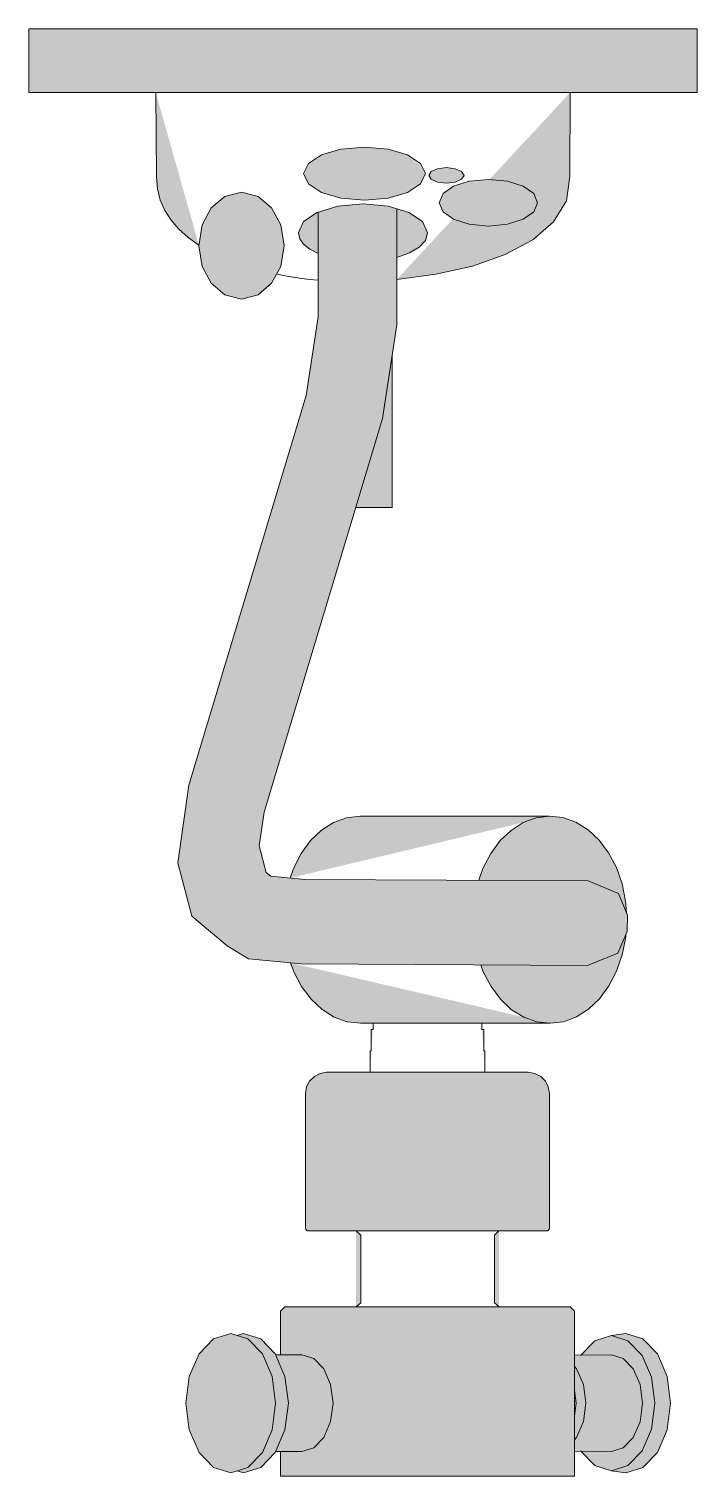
# Model space of a CAD drawing. Header units: millimetres. Extents: x 43 to 98, y 353 to 474.
import ezdxf

# ---------------------------------------------------------------- set-up
doc = ezdxf.new("R2010")
doc.units = ezdxf.units.MM
doc.header["$MEASUREMENT"] = 0
doc.layers.add('Layer 1', color=7, linetype='Continuous', lineweight=0)

msp = doc.modelspace()

# ---------------------------------------------------------------- hatches: boundary and pattern name
at = {"layer": 'Layer 1', "true_color": 0x000000, "transparency": 33554687}
h = msp.add_hatch(color=18, dxfattribs=at)
h.dxf.hatch_style = 2
h.paths.add_polyline_path([(98.41, 468.24), (42.67, 468.24), (42.67, 473.54), (98.41, 473.54), (98.41, 468.24)])
h = msp.add_hatch(color=18, dxfattribs=at)
h.dxf.hatch_style = 2
h.paths.add_polyline_path([(53.25, 468.24), (53.32, 461.21), (53.4, 460.2), (53.63, 459.26), (54.01, 458.38), (54.54, 457.57), (55.19, 456.82), (55.96, 456.13), (56.85, 455.5)])
h = msp.add_hatch(color=18, dxfattribs=at)
h.dxf.hatch_style = 2
h.paths.add_polyline_path([(87.83, 468.24), (87.8, 461.21), (87.51, 459.2), (86.44, 457.45), (84.7, 455.95), (82.41, 454.72), (79.68, 453.75), (76.62, 453.06), (73.36, 452.63)])
h = msp.add_hatch(color=18, dxfattribs=at)
h.dxf.hatch_style = 2
h.paths.add_polyline_path([(75.74, 461.46), (75.34, 460.6), (74.25, 459.9), (72.64, 459.42), (70.67, 459.25), (68.69, 459.42), (67.08, 459.9), (65.99, 460.6), (65.59, 461.46), (65.99, 462.32), (67.08, 463.02), (68.69, 463.5), (70.67, 463.67), (72.64, 463.5), (74.25, 463.02), (75.34, 462.32), (75.74, 461.46)])
h = msp.add_hatch(color=18, dxfattribs=at)
h.dxf.hatch_style = 2
h.paths.add_polyline_path([(78.97, 461.31), (78.77, 461.64), (78.24, 461.87), (77.5, 461.96), (76.76, 461.87), (76.23, 461.64), (76.03, 461.31), (76.23, 460.99), (76.76, 460.75), (77.5, 460.67), (78.24, 460.75), (78.77, 460.99), (78.97, 461.31)])
h = msp.add_hatch(color=18, dxfattribs=at)
h.dxf.hatch_style = 2
h.paths.add_polyline_path([(85.11, 459.03), (84.79, 458.27), (83.91, 457.65), (82.6, 457.24), (81.01, 457.08), (79.41, 457.24), (78.1, 457.65), (77.22, 458.27), (76.9, 459.03), (77.22, 459.79), (78.1, 460.41), (79.41, 460.83), (81.01, 460.98), (82.6, 460.83), (83.91, 460.41), (84.79, 459.79), (85.11, 459.03)])
h = msp.add_hatch(color=18, dxfattribs=at)
h.dxf.hatch_style = 2
h.paths.add_polyline_path([(63.97, 455.45), (63.69, 453.72), (62.92, 452.31), (61.79, 451.35), (60.4, 451), (59.02, 451.35), (57.88, 452.31), (57.12, 453.72), (56.84, 455.45), (57.12, 457.19), (57.88, 458.6), (59.02, 459.56), (60.4, 459.91), (61.79, 459.56), (62.92, 458.6), (63.69, 457.19), (63.97, 455.45)])
h = msp.add_hatch(color=18, dxfattribs=at)
h.dxf.hatch_style = 2
h.paths.add_polyline_path([(73.36, 454.47), (74.41, 454.85), (75.22, 455.33), (75.74, 455.89), (75.93, 456.52), (75.51, 457.46), (74.35, 458.23), (72.64, 458.75), (70.54, 458.94), (68.44, 458.75), (66.73, 458.23), (65.57, 457.46), (65.15, 456.52), (65.26, 456.02), (65.59, 455.57), (66.11, 455.16), (66.79, 454.8)])
h = msp.add_hatch(color=18, dxfattribs=at)
h.dxf.hatch_style = 2
h.paths.add_polyline_path([(73.36, 458.56), (73.36, 448.85), (72.17, 441.03), (62.3, 408.19), (61.88, 405.37), (62.47, 403.14), (62.84, 402.83), (65.69, 402.56), (89.31, 402.45), (91.84, 401.39), (92.6, 399.57), (92.59, 398.22), (91.8, 396.41), (89.26, 395.39), (65.42, 395.51), (61, 395.93), (59.21, 397.01), (56.25, 399.5), (55.08, 403.95), (56.02, 410.44), (65.8, 442.94), (66.79, 449.52), (66.79, 458.24)])
h = msp.add_hatch(color=18, dxfattribs=at)
h.dxf.hatch_style = 2
h.paths.add_polyline_path([(63.38, 453.06), (64.05, 452.94), (64.72, 452.82), (65.4, 452.72), (66.09, 452.64), (66.79, 452.57)])
h = msp.add_hatch(color=18, dxfattribs=at)
h.dxf.hatch_style = 2
h.paths.add_polyline_path([(69.94, 433.59), (72.98, 433.59), (72.98, 446.37)])
h = msp.add_hatch(color=18, dxfattribs=at)
h.dxf.hatch_style = 2
h.paths.add_polyline_path([(86.1, 407.84), (70.29, 407.84), (69.17, 407.71), (68.09, 407.31), (67.08, 406.67), (66.17, 405.8), (65.38, 404.73), (64.74, 403.49), (64.46, 402.68)])
h = msp.add_hatch(color=18, dxfattribs=at)
h.dxf.hatch_style = 2
h.paths.add_polyline_path([(92.51, 399.77), (92.45, 400.74), (92.15, 402.19), (91.68, 403.55), (91.03, 404.79), (90.23, 405.85), (89.31, 406.7), (88.3, 407.34), (87.21, 407.72), (86.1, 407.84), (84.98, 407.7), (83.9, 407.31), (82.89, 406.66), (81.97, 405.8), (81.19, 404.73), (80.55, 403.49), (80.2, 402.49)])
h = msp.add_hatch(color=18, dxfattribs=at)
h.dxf.hatch_style = 2
h.paths.add_polyline_path([(80.37, 395.43), (80.57, 394.85), (81.22, 393.62), (82.01, 392.56), (82.93, 391.69), (83.95, 391.07), (85.03, 390.68), (86.15, 390.56), (87.27, 390.69), (88.35, 391.09), (89.36, 391.74), (90.28, 392.6), (91.06, 393.68), (91.7, 394.91), (92.17, 396.28), (92.46, 397.74), (92.47, 397.95)])
h = msp.add_hatch(color=18, dxfattribs=at)
h.dxf.hatch_style = 2
h.paths.add_polyline_path([(86.15, 390.56), (70.34, 390.56), (69.23, 390.68), (68.14, 391.07), (67.13, 391.7), (66.21, 392.56), (65.41, 393.62), (64.77, 394.85), (64.5, 395.6)])
h = msp.add_hatch(color=18, dxfattribs=at)
h.dxf.hatch_style = 2
h.paths.add_polyline_path([(71.39, 390.56), (71.39, 390.03), (71.22, 390.03), (71.23, 388.27), (71.13, 388.27), (71.13, 386.47)])
h = msp.add_hatch(color=18, dxfattribs=at)
h.dxf.hatch_style = 2
h.paths.add_polyline_path([(80.71, 386.47), (80.71, 388.27), (80.62, 388.27), (80.62, 390.03), (80.45, 390.03), (80.45, 390.56)])
h = msp.add_hatch(color=18, dxfattribs=at)
h.dxf.hatch_style = 2
h.paths.add_polyline_path([(67.51, 386.47), (66.97, 386.38), (66.48, 386.13), (66.09, 385.74), (65.84, 385.25), (65.75, 384.7), (65.73, 373.41), (65.89, 373.25), (85.95, 373.25), (86.11, 373.41), (86.09, 384.7), (86, 385.25), (85.75, 385.74), (85.37, 386.13), (84.88, 386.38), (84.33, 386.47), (67.51, 386.47)])
h = msp.add_hatch(color=18, dxfattribs=at)
h.dxf.hatch_style = 2
h.paths.add_polyline_path([(69.96, 366.89), (70.35, 367.24), (70.35, 372.89), (69.96, 373.24)])
h = msp.add_hatch(color=18, dxfattribs=at)
h.dxf.hatch_style = 2
h.paths.add_polyline_path([(81.88, 373.24), (81.5, 372.89), (81.5, 367.24), (81.89, 366.89)])
h = msp.add_hatch(color=18, dxfattribs=at)
h.dxf.hatch_style = 2
h.paths.add_polyline_path([(63.67, 362.89), (63.67, 366.54), (64.02, 366.89), (87.82, 366.89), (88.17, 366.54), (88.17, 352.78), (63.67, 352.78), (63.67, 354.82)])
h = msp.add_hatch(color=18, dxfattribs=at)
h.dxf.hatch_style = 2
h.paths.add_polyline_path([(56.05, 356.64), (55.77, 358.86), (56.05, 361.09), (56.87, 362.97), (58.08, 364.23), (59.51, 364.68), (60.94, 364.23), (62.15, 362.97), (62.96, 361.09), (63.25, 358.86), (62.96, 356.64), (62.15, 354.75), (60.94, 353.49), (59.51, 353.05), (58.08, 353.49), (56.87, 354.75), (56.05, 356.64)])
h = msp.add_hatch(color=18, dxfattribs=at)
h.dxf.hatch_style = 2
h.paths.add_polyline_path([(60.04, 353.21), (60.58, 353.05), (62.01, 353.49), (63.22, 354.75), (64.03, 356.64), (64.32, 358.86), (64.03, 361.09), (63.22, 362.97), (62.01, 364.23), (60.58, 364.68), (60.04, 364.51)])
h = msp.add_hatch(color=18, dxfattribs=at)
h.dxf.hatch_style = 2
h.paths.add_polyline_path([(88.69, 354.87), (89.87, 353.65), (91.26, 353.22), (92.64, 353.65), (93.82, 354.87), (94.61, 356.7), (94.88, 358.86), (94.61, 361.02), (93.82, 362.85), (92.64, 364.07), (91.26, 364.5), (89.87, 364.07), (88.69, 362.85)])
h = msp.add_hatch(color=18, dxfattribs=at)
h.dxf.hatch_style = 2
h.paths.add_polyline_path([(91.27, 364.5), (92.46, 364.68), (93.89, 364.23), (95.11, 362.97), (95.92, 361.09), (96.2, 358.86), (95.92, 356.64), (95.11, 354.75), (93.89, 353.49), (92.46, 353.05), (91.25, 353.22)])
h = msp.add_hatch(color=18, dxfattribs=at)
h.dxf.hatch_style = 2
h.paths.add_polyline_path([(63.25, 354.82), (65.44, 354.82), (66.44, 355.13), (67.28, 356), (67.84, 357.32), (68.04, 358.86), (67.84, 360.41), (67.28, 361.72), (66.44, 362.59), (65.44, 362.9), (63.26, 362.89)])
h = msp.add_hatch(color=18, dxfattribs=at)
h.dxf.hatch_style = 2
h.paths.add_polyline_path([(88.17, 354.86), (91.26, 354.82), (92.25, 355.13), (93.09, 356), (93.66, 357.31), (93.86, 358.86), (93.66, 360.41), (93.09, 361.72), (92.25, 362.6), (91.26, 362.9), (88.17, 362.86)])
h = msp.add_hatch(color=18, dxfattribs=at)
h.dxf.hatch_style = 2
h.paths.add_polyline_path([(88.17, 361.92), (88.36, 361.72), (88.93, 360.41), (89.12, 358.86), (88.93, 357.32), (88.36, 356), (88.17, 355.81)])
h = msp.add_hatch(color=18, dxfattribs=at)
h.dxf.hatch_style = 2
h.paths.add_polyline_path([(88.17, 357.74), (88.19, 357.79), (88.33, 358.86), (88.19, 359.93), (88.17, 359.98)])

# ---------------------------------------------------------------- linework, layer by layer
at = {"layer": 'Layer 1'}
for points in [[(98.41, 468.24), (42.67, 468.24), (42.67, 473.54), (98.41, 473.54), (98.41, 468.24)], [(53.25, 468.24), (53.32, 461.21), (53.4, 460.2), (53.63, 459.26), (54.01, 458.38), (54.54, 457.57), (55.19, 456.82), (55.96, 456.13), (56.85, 455.5)], [(87.83, 468.24), (87.8, 461.21), (87.51, 459.2), (86.44, 457.45), (84.7, 455.95), (82.41, 454.72), (79.68, 453.75), (76.62, 453.06), (73.36, 452.63)], [(75.74, 461.46), (75.34, 460.6), (74.25, 459.9), (72.64, 459.42), (70.67, 459.25), (68.69, 459.42), (67.08, 459.9), (65.99, 460.6), (65.59, 461.46), (65.99, 462.32), (67.08, 463.02), (68.69, 463.5), (70.67, 463.67), (72.64, 463.5), (74.25, 463.02), (75.34, 462.32), (75.74, 461.46)], [(78.97, 461.31), (78.77, 461.64), (78.24, 461.87), (77.5, 461.96), (76.76, 461.87), (76.23, 461.64), (76.03, 461.31), (76.23, 460.99), (76.76, 460.75), (77.5, 460.67), (78.24, 460.75), (78.77, 460.99), (78.97, 461.31)], [(85.11, 459.03), (84.79, 458.27), (83.91, 457.65), (82.6, 457.24), (81.01, 457.08), (79.41, 457.24), (78.1, 457.65), (77.22, 458.27), (76.9, 459.03), (77.22, 459.79), (78.1, 460.41), (79.41, 460.83), (81.01, 460.98), (82.6, 460.83), (83.91, 460.41), (84.79, 459.79), (85.11, 459.03)], [(63.97, 455.45), (63.69, 453.72), (62.92, 452.31), (61.79, 451.35), (60.4, 451), (59.02, 451.35), (57.88, 452.31), (57.12, 453.72), (56.84, 455.45), (57.12, 457.19), (57.88, 458.6), (59.02, 459.56), (60.4, 459.91), (61.79, 459.56), (62.92, 458.6), (63.69, 457.19), (63.97, 455.45)], [(73.36, 454.47), (74.41, 454.85), (75.22, 455.33), (75.74, 455.89), (75.93, 456.52), (75.51, 457.46), (74.35, 458.23), (72.64, 458.75), (70.54, 458.94), (68.44, 458.75), (66.73, 458.23), (65.57, 457.46), (65.15, 456.52), (65.26, 456.02), (65.59, 455.57), (66.11, 455.16), (66.79, 454.8)], [(73.36, 458.56), (73.36, 448.85), (72.17, 441.03), (62.3, 408.19), (61.88, 405.37), (62.47, 403.14), (62.84, 402.83), (65.69, 402.56), (89.31, 402.45), (91.84, 401.39), (92.6, 399.57), (92.59, 398.22), (91.8, 396.41), (89.26, 395.39), (65.42, 395.51), (61, 395.93), (59.21, 397.01), (56.25, 399.5), (55.08, 403.95), (56.02, 410.44), (65.8, 442.94), (66.79, 449.52), (66.79, 458.24)], [(63.38, 453.06), (64.05, 452.94), (64.72, 452.82), (65.4, 452.72), (66.09, 452.64), (66.79, 452.57)], [(69.94, 433.59), (72.98, 433.59), (72.98, 446.37)], [(86.1, 407.84), (70.29, 407.84), (69.17, 407.71), (68.09, 407.31), (67.08, 406.67), (66.17, 405.8), (65.38, 404.73), (64.74, 403.49), (64.46, 402.68)], [(92.51, 399.77), (92.45, 400.74), (92.15, 402.19), (91.68, 403.55), (91.03, 404.79), (90.23, 405.85), (89.31, 406.7), (88.3, 407.34), (87.21, 407.72), (86.1, 407.84), (84.98, 407.7), (83.9, 407.31), (82.89, 406.66), (81.97, 405.8), (81.19, 404.73), (80.55, 403.49), (80.2, 402.49)], [(80.37, 395.43), (80.57, 394.85), (81.22, 393.62), (82.01, 392.56), (82.93, 391.69), (83.95, 391.07), (85.03, 390.68), (86.15, 390.56), (87.27, 390.69), (88.35, 391.09), (89.36, 391.74), (90.28, 392.6), (91.06, 393.68), (91.7, 394.91), (92.17, 396.28), (92.46, 397.74), (92.47, 397.95)], [(86.15, 390.56), (70.34, 390.56), (69.23, 390.68), (68.14, 391.07), (67.13, 391.7), (66.21, 392.56), (65.41, 393.62), (64.77, 394.85), (64.5, 395.6)], [(71.39, 390.56), (71.39, 390.03), (71.22, 390.03), (71.23, 388.27), (71.13, 388.27), (71.13, 386.47)], [(80.71, 386.47), (80.71, 388.27), (80.62, 388.27), (80.62, 390.03), (80.45, 390.03), (80.45, 390.56)], [(67.51, 386.47), (66.97, 386.38), (66.48, 386.13), (66.09, 385.74), (65.84, 385.25), (65.75, 384.7), (65.73, 373.41), (65.89, 373.25), (85.95, 373.25), (86.11, 373.41), (86.09, 384.7), (86, 385.25), (85.75, 385.74), (85.37, 386.13), (84.88, 386.38), (84.33, 386.47), (67.51, 386.47)], [(69.96, 366.89), (70.35, 367.24), (70.35, 372.89), (69.96, 373.24)], [(81.88, 373.24), (81.5, 372.89), (81.5, 367.24), (81.89, 366.89)], [(63.67, 362.89), (63.67, 366.54), (64.02, 366.89), (87.82, 366.89), (88.17, 366.54), (88.17, 352.78), (63.67, 352.78), (63.67, 354.82)], [(56.05, 356.64), (55.77, 358.86), (56.05, 361.09), (56.87, 362.97), (58.08, 364.23), (59.51, 364.68), (60.94, 364.23), (62.15, 362.97), (62.96, 361.09), (63.25, 358.86), (62.96, 356.64), (62.15, 354.75), (60.94, 353.49), (59.51, 353.05), (58.08, 353.49), (56.87, 354.75), (56.05, 356.64)], [(60.04, 353.21), (60.58, 353.05), (62.01, 353.49), (63.22, 354.75), (64.03, 356.64), (64.32, 358.86), (64.03, 361.09), (63.22, 362.97), (62.01, 364.23), (60.58, 364.68), (60.04, 364.51)], [(88.69, 354.87), (89.87, 353.65), (91.26, 353.22), (92.64, 353.65), (93.82, 354.87), (94.61, 356.7), (94.88, 358.86), (94.61, 361.02), (93.82, 362.85), (92.64, 364.07), (91.26, 364.5), (89.87, 364.07), (88.69, 362.85)], [(91.27, 364.5), (92.46, 364.68), (93.89, 364.23), (95.11, 362.97), (95.92, 361.09), (96.2, 358.86), (95.92, 356.64), (95.11, 354.75), (93.89, 353.49), (92.46, 353.05), (91.25, 353.22)], [(63.25, 354.82), (65.44, 354.82), (66.44, 355.13), (67.28, 356), (67.84, 357.32), (68.04, 358.86), (67.84, 360.41), (67.28, 361.72), (66.44, 362.59), (65.44, 362.9), (63.26, 362.89)], [(88.17, 354.86), (91.26, 354.82), (92.25, 355.13), (93.09, 356), (93.66, 357.31), (93.86, 358.86), (93.66, 360.41), (93.09, 361.72), (92.25, 362.6), (91.26, 362.9), (88.17, 362.86)], [(88.17, 361.92), (88.36, 361.72), (88.93, 360.41), (89.12, 358.86), (88.93, 357.32), (88.36, 356), (88.17, 355.81)], [(88.17, 357.74), (88.19, 357.79), (88.33, 358.86), (88.19, 359.93), (88.17, 359.98)]]:
    msp.add_lwpolyline(points, dxfattribs=at)

doc.saveas('drawing.dxf')
